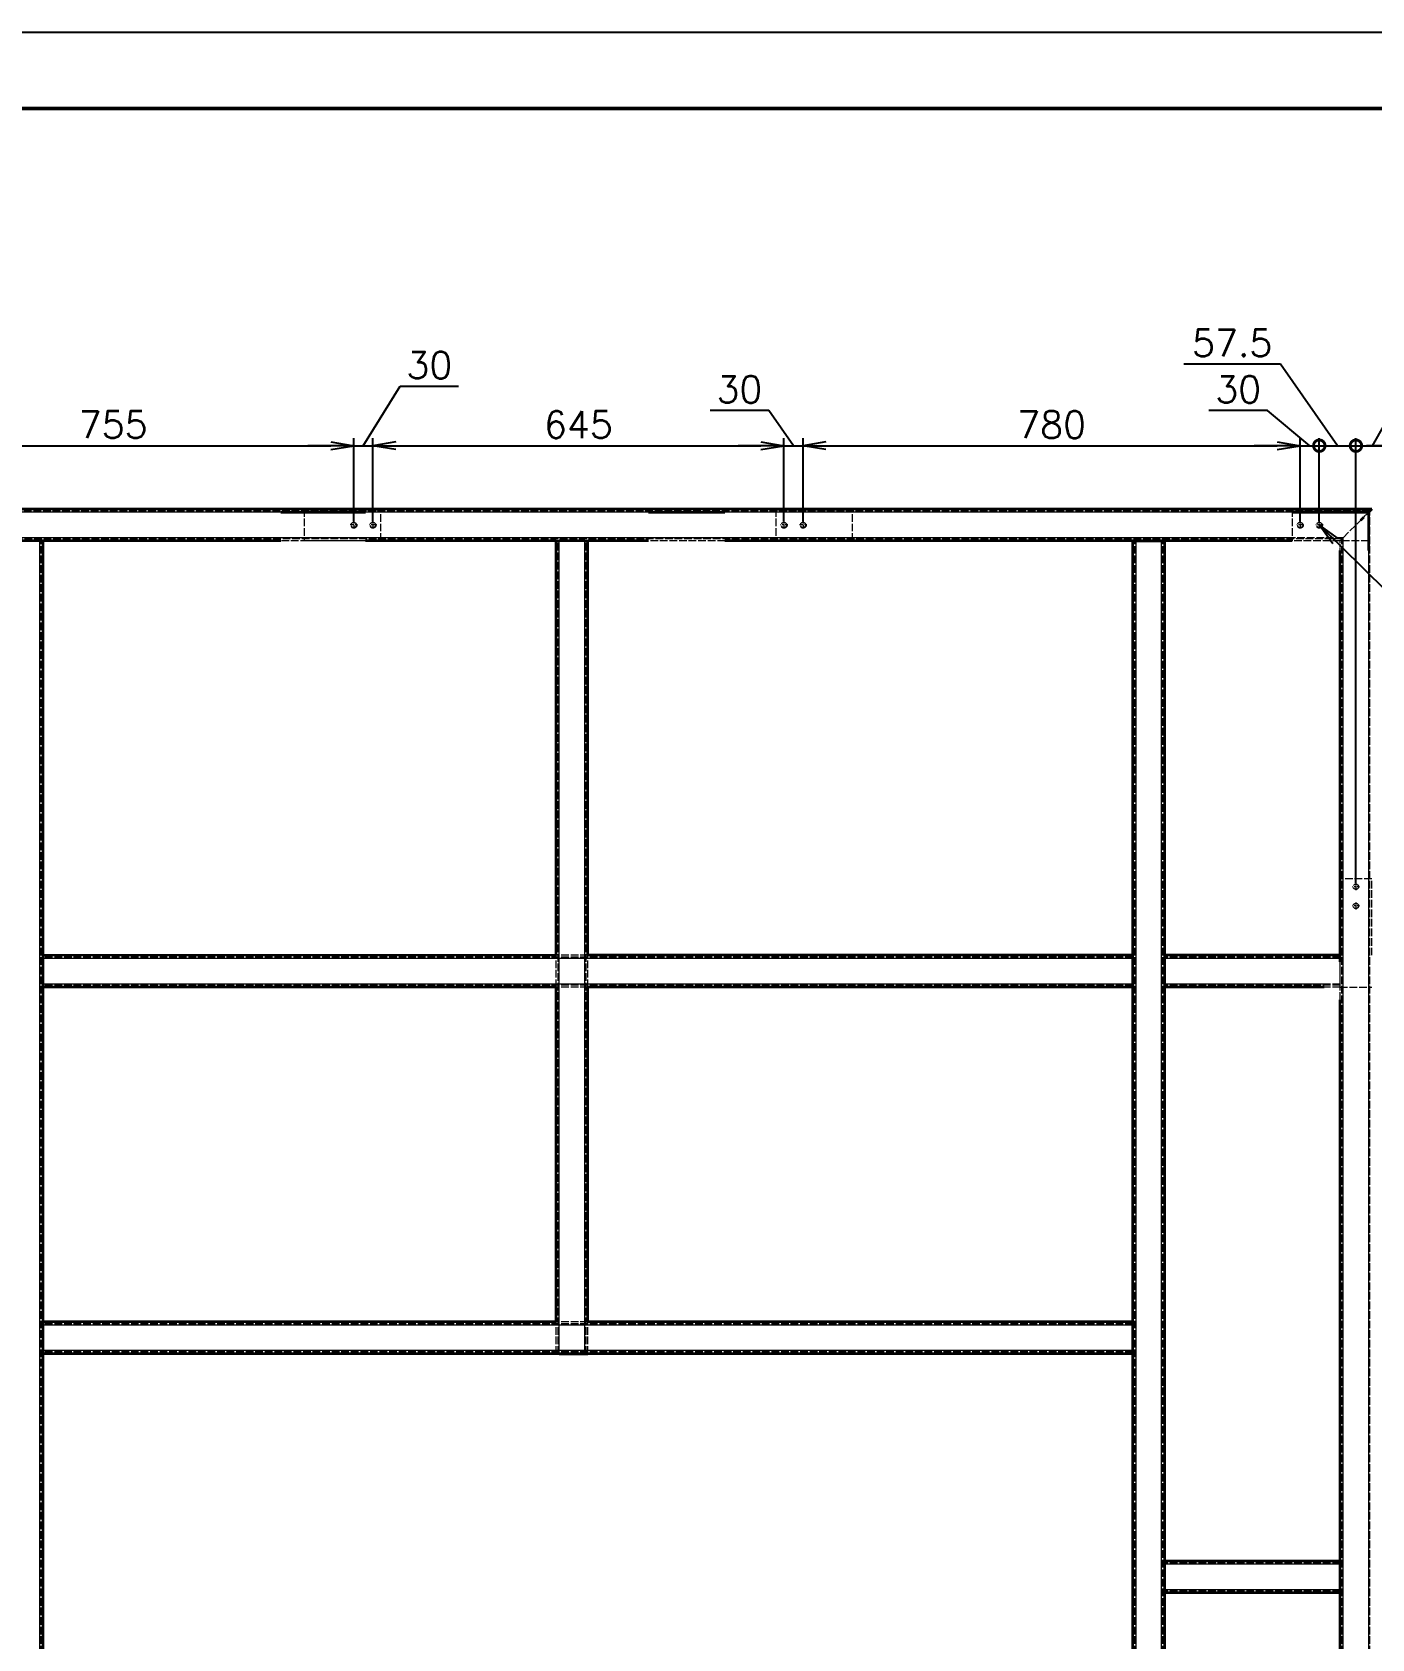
# Model space of a CAD drawing. Header units: millimetres. Extents: x -73083 to 81340, y -6859 to 6812.
# Drawn here: x -22478 to -20376, y -4330 to -1810 of the extents above; entities that cross this region are included whole.
import ezdxf

# ---------------------------------------------------------------- set-up
doc = ezdxf.new("R2010")
doc.units = ezdxf.units.MM
for name, pattern in [('AM_ISO02W050', [7.5, 6, -1.5]), ('AM_ISO08W050', [18, 12, -1.5, 3, -1.5]), ('DASHDOT', [18.5, 12, -3, 0.5, -3]), ('DASHED', [15, 12, -3]), ('DASHSPACE', [30, 12, -18])]:
    doc.linetypes.add(name, pattern=pattern)
doc.layers.add('A3', color=7, linetype='Continuous', plot=False)
for name, color, linetype, lineweight in [('AM_7', 2, 'AM_ISO08W050', 25), ('AM_HID', 1, 'AM_ISO02W050', 25), ('AM_VIS', 7, 'Continuous', 50)]:
    doc.layers.add(name, color=color, linetype=linetype, lineweight=lineweight)
doc.layers.add('word_dim', color=253, linetype='Continuous')
doc.styles.get("Standard").update_dxf_attribs({"font": 'romans.shx', "bigfont": 'bigfont.shx'})
doc.dimstyles.new('STANDARD1-12', dxfattribs={"dimscale": 12, "dimtxt": 3.5, "dimasz": 3, "dimexe": 1, "dimexo": 0, "dimgap": 1, "dimtad": 3, "dimdec": 1, "dimdsep": 46, "dimtxsty": 'Standard', "dimblk1": 'OPEN', "dimblk2": 'OPEN', "dimsah": 1, "dimcen": 0, "dimclrd": 256, "dimclre": 256, "dimclrt": 3, "dimadec": 0, "dimazin": 0, "dimtfac": 1, "dimtdec": 1, "dimtmove": 0, "dimatfit": 3, "dimldrblk": 'OPEN', "dimfxl": 0, "dimtolj": 1, "dimtzin": 0, "dimarcsym": 0})

# ---------------------------------------------------------------- blocks, each defined once
blk = doc.blocks.new('_Open')
at = {"color": 0, "lineweight": -2}
for p, q in [((-1, 0.167), (0, 0)), ((-1, -0.167), (0, 0)), ((0, 0), (-1, 0))]:
    blk.add_line(p, q, dxfattribs=at)
blk = doc.blocks.new('*D991')
at = {"layer": 'DEFPOINTS', "color": 0, "linetype": 'Continuous', "ltscale": 2}
for p in [(-21973.5, -2458.9), (-22728.5, -2577.7), (-21973.5, -2577.7)]:
    blk.add_point(p, dxfattribs=at)
at = {"layer": 'word_dim', "linetype": 'Continuous', "lineweight": -2, "ltscale": 2}
for p, q in [((-22728.5, -2577.7), (-22728.5, -2446.9)), ((-22692.5, -2458.9), (-22009.5, -2458.9)), ((-21973.5, -2577.7), (-21973.5, -2446.9))]:
    blk.add_line(p, q, dxfattribs=at)
at = {"layer": 'word_dim', "linetype": 'Continuous', "lineweight": -2, "ltscale": 2, "xscale": 36, "yscale": 36, "zscale": 36, "rotation": 180}
blk.add_blockref('_Open', (-22728.5, -2458.9), dxfattribs=at)
at = {"layer": 'word_dim', "linetype": 'Continuous', "lineweight": -2, "ltscale": 2, "xscale": 36, "yscale": 36, "zscale": 36}
blk.add_blockref('_Open', (-21973.5, -2458.9), dxfattribs=at)
at = {"layer": 'word_dim', "color": 3, "linetype": 'Continuous', "ltscale": 2, "insert": (-22351, -2425.9), "char_height": 42, "attachment_point": 5}
blk.add_mtext('\\A1;755', dxfattribs=at)
blk = doc.blocks.new('*D992')
at = {"layer": 'DEFPOINTS', "color": 0, "linetype": 'Continuous', "ltscale": 2}
for p in [(-21943.5, -2458.9), (-21973.5, -2577.7), (-21943.5, -2577.7)]:
    blk.add_point(p, dxfattribs=at)
at = {"layer": 'word_dim', "linetype": 'Continuous', "lineweight": -2, "ltscale": 2}
for p, q in [((-21958.5, -2458.9), (-21900.9, -2365.6)), ((-21900.9, -2365.6), (-21808.9, -2365.6)), ((-22009.5, -2458.9), (-22045.5, -2458.9)), ((-21973.5, -2577.7), (-21973.5, -2446.9)), ((-21973.5, -2458.9), (-21943.5, -2458.9)), ((-21973.5, -2458.9), (-21943.5, -2458.9)), ((-21943.5, -2577.7), (-21943.5, -2446.9)), ((-21907.5, -2458.9), (-21871.5, -2458.9))]:
    blk.add_line(p, q, dxfattribs=at)
at = {"layer": 'word_dim', "linetype": 'Continuous', "lineweight": -2, "ltscale": 2, "xscale": 36, "yscale": 36, "zscale": 36}
blk.add_blockref('_Open', (-21973.5, -2458.9), dxfattribs=at)
at = {"layer": 'word_dim', "linetype": 'Continuous', "lineweight": -2, "ltscale": 2, "xscale": 36, "yscale": 36, "zscale": 36, "rotation": 180}
blk.add_blockref('_Open', (-21943.5, -2458.9), dxfattribs=at)
at = {"layer": 'word_dim', "color": 3, "linetype": 'Continuous', "ltscale": 2, "insert": (-21854.9, -2332.6), "char_height": 42, "attachment_point": 5}
blk.add_mtext('\\A1;30', dxfattribs=at)
blk = doc.blocks.new('*D993')
at = {"layer": 'DEFPOINTS', "color": 0, "linetype": 'Continuous', "ltscale": 2}
for p in [(-21298.5, -2458.9), (-21943.5, -2577.7), (-21298.5, -2577.7)]:
    blk.add_point(p, dxfattribs=at)
at = {"layer": 'word_dim', "linetype": 'Continuous', "lineweight": -2, "ltscale": 2}
for p, q in [((-21943.5, -2577.7), (-21943.5, -2446.9)), ((-21907.5, -2458.9), (-21334.5, -2458.9)), ((-21298.5, -2577.7), (-21298.5, -2446.9))]:
    blk.add_line(p, q, dxfattribs=at)
at = {"layer": 'word_dim', "linetype": 'Continuous', "lineweight": -2, "ltscale": 2, "xscale": 36, "yscale": 36, "zscale": 36, "rotation": 180}
blk.add_blockref('_Open', (-21943.5, -2458.9), dxfattribs=at)
at = {"layer": 'word_dim', "linetype": 'Continuous', "lineweight": -2, "ltscale": 2, "xscale": 36, "yscale": 36, "zscale": 36}
blk.add_blockref('_Open', (-21298.5, -2458.9), dxfattribs=at)
at = {"layer": 'word_dim', "color": 3, "linetype": 'Continuous', "ltscale": 2, "insert": (-21621, -2425.9), "char_height": 42, "attachment_point": 5}
blk.add_mtext('\\A1;645', dxfattribs=at)
blk = doc.blocks.new('*D994')
at = {"layer": 'DEFPOINTS', "color": 0, "linetype": 'Continuous', "ltscale": 2}
for p in [(-21268.5, -2458.9), (-21298.5, -2577.7), (-21268.5, -2577.7)]:
    blk.add_point(p, dxfattribs=at)
at = {"layer": 'word_dim', "linetype": 'Continuous', "lineweight": -2, "ltscale": 2}
for p, q in [((-21322.4, -2403.6), (-21414.4, -2403.6)), ((-21283.5, -2458.9), (-21322.4, -2403.6)), ((-21334.5, -2458.9), (-21370.5, -2458.9)), ((-21298.5, -2577.7), (-21298.5, -2446.9)), ((-21298.5, -2458.9), (-21268.5, -2458.9)), ((-21298.5, -2458.9), (-21268.5, -2458.9)), ((-21268.5, -2577.7), (-21268.5, -2446.9)), ((-21232.5, -2458.9), (-21196.5, -2458.9))]:
    blk.add_line(p, q, dxfattribs=at)
at = {"layer": 'word_dim', "linetype": 'Continuous', "lineweight": -2, "ltscale": 2, "xscale": 36, "yscale": 36, "zscale": 36}
blk.add_blockref('_Open', (-21298.5, -2458.9), dxfattribs=at)
at = {"layer": 'word_dim', "linetype": 'Continuous', "lineweight": -2, "ltscale": 2, "xscale": 36, "yscale": 36, "zscale": 36, "rotation": 180}
blk.add_blockref('_Open', (-21268.5, -2458.9), dxfattribs=at)
at = {"layer": 'word_dim', "color": 3, "linetype": 'Continuous', "ltscale": 2, "insert": (-21368.4, -2370.6), "char_height": 42, "attachment_point": 5}
blk.add_mtext('\\A1;30', dxfattribs=at)
blk = doc.blocks.new('*D995')
at = {"layer": 'DEFPOINTS', "color": 0, "linetype": 'Continuous', "ltscale": 2}
for p in [(-20488.5, -2458.9), (-21268.5, -2577.7), (-20488.5, -2577.7)]:
    blk.add_point(p, dxfattribs=at)
at = {"layer": 'word_dim', "linetype": 'Continuous', "lineweight": -2, "ltscale": 2}
for p, q in [((-21268.5, -2577.7), (-21268.5, -2446.9)), ((-21232.5, -2458.9), (-20524.5, -2458.9)), ((-20488.5, -2577.7), (-20488.5, -2446.9))]:
    blk.add_line(p, q, dxfattribs=at)
at = {"layer": 'word_dim', "linetype": 'Continuous', "lineweight": -2, "ltscale": 2, "xscale": 36, "yscale": 36, "zscale": 36, "rotation": 180}
blk.add_blockref('_Open', (-21268.5, -2458.9), dxfattribs=at)
at = {"layer": 'word_dim', "linetype": 'Continuous', "lineweight": -2, "ltscale": 2, "xscale": 36, "yscale": 36, "zscale": 36}
blk.add_blockref('_Open', (-20488.5, -2458.9), dxfattribs=at)
at = {"layer": 'word_dim', "color": 3, "linetype": 'Continuous', "ltscale": 2, "insert": (-20878.5, -2425.9), "char_height": 42, "attachment_point": 5}
blk.add_mtext('\\A1;780', dxfattribs=at)
blk = doc.blocks.new('_DotSmall')
at = {"color": 0, "linetype": 'ByBlock', "const_width": 0.5}
blk.add_lwpolyline([(-0.0625, 0, 1), (0.0625, 0, 1)], format="xyb", close=True, dxfattribs=at)
blk = doc.blocks.new('*D996')
at = {"layer": 'DEFPOINTS', "color": 0, "linetype": 'Continuous', "ltscale": 2}
for p in [(-20458.5, -2458.9), (-20488.5, -2577.7), (-20458.5, -2577.7)]:
    blk.add_point(p, dxfattribs=at)
at = {"layer": 'word_dim', "linetype": 'Continuous', "lineweight": -2, "ltscale": 2}
for p, q in [((-20539.7, -2403.6), (-20631.7, -2403.6)), ((-20473.5, -2458.9), (-20539.7, -2403.6)), ((-20524.5, -2458.9), (-20560.5, -2458.9)), ((-20488.5, -2577.7), (-20488.5, -2446.9)), ((-20488.5, -2458.9), (-20458.5, -2458.9)), ((-20488.5, -2458.9), (-20458.5, -2458.9)), ((-20458.5, -2577.7), (-20458.5, -2446.9)), ((-20458.5, -2458.9), (-20422.5, -2458.9))]:
    blk.add_line(p, q, dxfattribs=at)
at = {"layer": 'word_dim', "linetype": 'Continuous', "lineweight": -2, "ltscale": 2, "xscale": 36, "yscale": 36, "zscale": 36}
blk.add_blockref('_Open', (-20488.5, -2458.9), dxfattribs=at)
at = {"layer": 'word_dim', "linetype": 'Continuous', "lineweight": -2, "ltscale": 2, "xscale": 36, "yscale": 36, "zscale": 36, "rotation": 180}
blk.add_blockref('_DotSmall', (-20458.5, -2458.9), dxfattribs=at)
at = {"layer": 'word_dim', "color": 3, "linetype": 'Continuous', "ltscale": 2, "insert": (-20585.7, -2370.6), "char_height": 42, "attachment_point": 5}
blk.add_mtext('\\A1;30', dxfattribs=at)
blk = doc.blocks.new('*D997')
at = {"layer": 'DEFPOINTS', "color": 0, "linetype": 'Continuous', "ltscale": 2}
for p in [(-20401, -2458.9), (-20458.5, -2577.7), (-20401, -3145.2)]:
    blk.add_point(p, dxfattribs=at)
at = {"layer": 'word_dim', "linetype": 'Continuous', "lineweight": -2, "ltscale": 2}
for p, q in [((-20519.2, -2330.8), (-20671.2, -2330.8)), ((-20429.8, -2458.9), (-20519.2, -2330.8)), ((-20458.5, -2577.7), (-20458.5, -2446.9)), ((-20458.5, -2458.9), (-20401, -2458.9)), ((-20401, -3145.2), (-20401, -2446.9))]:
    blk.add_line(p, q, dxfattribs=at)
at = {"layer": 'word_dim', "linetype": 'Continuous', "lineweight": -2, "ltscale": 2, "xscale": 36, "yscale": 36, "zscale": 36, "rotation": 180}
blk.add_blockref('_DotSmall', (-20458.5, -2458.9), dxfattribs=at)
at = {"layer": 'word_dim', "linetype": 'Continuous', "lineweight": -2, "ltscale": 2, "xscale": 36, "yscale": 36, "zscale": 36}
blk.add_blockref('_DotSmall', (-20401, -2458.9), dxfattribs=at)
at = {"layer": 'word_dim', "color": 3, "linetype": 'Continuous', "ltscale": 2, "insert": (-20595.2, -2297.8), "char_height": 42, "attachment_point": 5}
blk.add_mtext('\\A1;57.5', dxfattribs=at)
blk = doc.blocks.new('*D998')
at = {"layer": 'DEFPOINTS', "color": 0, "linetype": 'Continuous', "ltscale": 2}
for p in [(-20348.5, -2458.9), (-20401, -3145.2), (-20348.5, -3277.7)]:
    blk.add_point(p, dxfattribs=at)
at = {"layer": 'word_dim', "linetype": 'Continuous', "lineweight": -2, "ltscale": 2}
for p, q in [((-20374.8, -2458.9), (-20307.8, -2340.2)), ((-20307.8, -2340.2), (-20155.8, -2340.2)), ((-20401, -3145.2), (-20401, -2446.9)), ((-20401, -2458.9), (-20348.5, -2458.9)), ((-20348.5, -3277.7), (-20348.5, -2446.9))]:
    blk.add_line(p, q, dxfattribs=at)
at = {"layer": 'word_dim', "linetype": 'Continuous', "lineweight": -2, "ltscale": 2, "xscale": 36, "yscale": 36, "zscale": 36, "rotation": 180}
blk.add_blockref('_DotSmall', (-20401, -2458.9), dxfattribs=at)
at = {"layer": 'word_dim', "linetype": 'Continuous', "lineweight": -2, "ltscale": 2, "xscale": 36, "yscale": 36, "zscale": 36}
blk.add_blockref('_DotSmall', (-20348.5, -2458.9), dxfattribs=at)
at = {"layer": 'word_dim', "color": 3, "linetype": 'Continuous', "ltscale": 2, "insert": (-20231.8, -2307.2), "char_height": 42, "attachment_point": 5}
blk.add_mtext('\\A1;52.5', dxfattribs=at)
blk = doc.blocks.new('*D999')
at = {"layer": 'DEFPOINTS', "color": 0, "linetype": 'Continuous', "ltscale": 2}
for p in [(-20318.5, -2458.9), (-20348.5, -3277.7), (-20318.5, -3277.7)]:
    blk.add_point(p, dxfattribs=at)
at = {"layer": 'word_dim', "linetype": 'Continuous', "lineweight": -2, "ltscale": 2}
for p, q in [((-20348.5, -2458.9), (-20384.5, -2458.9)), ((-20348.5, -3277.7), (-20348.5, -2446.9)), ((-20348.5, -2458.9), (-20318.5, -2458.9)), ((-20318.5, -3277.7), (-20318.5, -2446.9)), ((-20282.5, -2458.9), (-20154.5, -2458.9))]:
    blk.add_line(p, q, dxfattribs=at)
at = {"layer": 'word_dim', "linetype": 'Continuous', "lineweight": -2, "ltscale": 2, "xscale": 36, "yscale": 36, "zscale": 36}
blk.add_blockref('_DotSmall', (-20348.5, -2458.9), dxfattribs=at)
at = {"layer": 'word_dim', "linetype": 'Continuous', "lineweight": -2, "ltscale": 2, "xscale": 36, "yscale": 36, "zscale": 36, "rotation": 180}
blk.add_blockref('_Open', (-20318.5, -2458.9), dxfattribs=at)
at = {"layer": 'word_dim', "color": 3, "linetype": 'Continuous', "ltscale": 2, "insert": (-20200.5, -2425.9), "char_height": 42, "attachment_point": 5}
blk.add_mtext('\\A1;30', dxfattribs=at)

msp = doc.modelspace()

# ---------------------------------------------------------------- linework, layer by layer
at = {"layer": 'A3', "linetype": 'Continuous'}
msp.add_lwpolyline([(-24632.76409, -1810.23226), (-17504.76409, -1810.23226), (-17504.76409, -6850.23226), (-24632.76409, -6850.23226)], close=True, dxfattribs=at)
at = {"layer": 'AM_7', "linetype": 'DASHDOT', "lineweight": 13, "ltscale": 0.27222}
for p, q in [((-21968.06766, -2583.16691), (-21978.95646, -2583.16691)), ((-21973.512, -2577.72245), (-21973.512, -2588.61124)), ((-21938.06766, -2583.16666), (-21948.95646, -2583.16666)), ((-21943.512, -2577.7222), (-21943.512, -2588.611)), ((-21298.51188, -2577.72343), (-21298.51188, -2588.61222)), ((-20483.06754, -2583.16862), (-20493.95633, -2583.16862)), ((-20488.51188, -2577.72428), (-20488.51188, -2588.61307)), ((-20453.06754, -2583.16849), (-20463.95633, -2583.16849)), ((-20458.51188, -2577.72404), (-20458.51188, -2588.61283)), ((-20401.00431, -3145.21244), (-20401.00431, -3156.10123)), ((-20395.55985, -3150.6569), (-20406.44864, -3150.6569)), ((-20395.55997, -3180.6569), (-20406.44877, -3180.6569)), ((-20401.00431, -3175.21244), (-20401.00431, -3186.10123))]:
    msp.add_line(p, q, dxfattribs=at)
at = {"layer": 'AM_7', "linetype": 'DASHDOT', "lineweight": 13, "ltscale": 0.272221}
for p, q in [((-21293.06742, -2583.16788), (-21303.95627, -2583.16788)), ((-21263.06742, -2583.16764), (-21273.95627, -2583.16764))]:
    msp.add_line(p, q, dxfattribs=at)
at = {"layer": 'AM_7', "linetype": 'DASHDOT', "lineweight": 13, "ltscale": 0.272217}
msp.add_line((-21268.51188, -2577.7233), (-21268.51188, -2588.61198), dxfattribs=at)
at = {"layer": 'AM_HID', "linetype": 'DASHED', "lineweight": 13}
for p, q in [((-20378.97867, -2561.18046), (-22832.97892, -2561.18741)), ((-20380.97892, -2563.18046), (-22830.97916, -2563.18741)), ((-21954.95951, -2563.18485), (-22087.95951, -2563.18522)), ((-22051.01224, -2558.18522), (-22051.01188, -2608.1674)), ((-21931.01188, -2608.16654), (-21931.01224, -2558.18485)), ((-21311.012, -2558.18314), (-21311.01169, -2608.16788)), ((-21191.01169, -2608.16715), (-21191.012, -2558.18278)), ((-20501.01212, -2558.18082), (-20501.01175, -2608.16874)), ((-20381.01175, -2608.16788), (-20381.01212, -2558.18046)), ((-20380.97123, -5178.18046), (-20380.97855, -2563.18046)), ((-20380.97819, -2623.18046), (-20380.97831, -2563.18046)), ((-20378.97098, -5178.18046), (-20378.97831, -2561.18046)), ((-20420.97855, -2603.18058), (-20393.32853, -2575.53031)), ((-20420.97819, -2603.18058), (-20393.32828, -2575.53055)), ((-20420.9788, -2603.18058), (-22790.97904, -2603.18717)), ((-20422.97855, -2605.18058), (-22788.97867, -2605.18717)), ((-22465.97172, -5178.18632), (-22465.97904, -2608.18632)), ((-22463.97147, -5178.18632), (-22463.97867, -2608.18632)), ((-21954.95939, -2603.18485), (-22087.95939, -2603.18522)), ((-21954.95939, -2608.18485), (-22087.95939, -2608.18522)), ((-21931.01188, -2608.16654), (-22051.01188, -2608.1674)), ((-21605.98221, -2608.18387), (-21655.98221, -2608.184)), ((-21652.97184, -3883.17802), (-21652.98221, -2608.17728)), ((-21650.97208, -3883.17802), (-21650.98246, -2608.17728)), ((-21610.97208, -3883.17789), (-21610.98246, -2608.17692)), ((-21608.97184, -3883.17777), (-21608.98221, -2608.17692)), ((-21390.97806, -2603.18326), (-21510.97806, -2603.18363)), ((-21390.97806, -2608.18326), (-21510.97806, -2608.18363)), ((-21191.01169, -2608.16715), (-21311.01169, -2608.16788)), ((-20747.95524, -5178.18143), (-20747.96244, -2608.18143)), ((-20745.95585, -5178.18143), (-20745.96305, -2608.18143)), ((-20705.95585, -5178.18143), (-20705.96305, -2608.18131)), ((-20703.95524, -5178.18143), (-20703.96244, -2608.18131)), ((-20381.01175, -2608.16788), (-20501.01175, -2608.16874)), ((-20420.97855, -2603.18058), (-20500.97806, -2603.18082)), ((-20425.97855, -2608.18058), (-20500.97806, -2608.18082)), ((-20422.97098, -5178.18046), (-20422.97819, -2605.18058)), ((-20420.97123, -5178.18046), (-20420.97843, -2603.18058)), ((-20420.97819, -2623.18058), (-20420.97819, -2603.18058)), ((-20376.00431, -3138.1569), (-20425.97672, -3138.15678)), ((-20376.00455, -3258.1569), (-20376.00431, -3138.1569)), ((-20750.97465, -3263.16886), (-22460.97465, -3263.18046)), ((-20750.9744, -3261.16886), (-22460.9744, -3261.18046)), ((-21605.9769, -3258.17472), (-21655.9769, -3258.17496)), ((-21655.97654, -3308.17496), (-21655.9769, -3258.17496)), ((-21605.97654, -3308.17466), (-21605.9769, -3258.17472)), ((-20425.9766, -3263.1674), (-20700.9766, -3263.16813)), ((-20425.97635, -3261.1674), (-20700.97635, -3261.16813)), ((-20700.96061, -3308.16819), (-20700.96073, -3258.16813)), ((-20426.00455, -3258.1674), (-20426.00455, -3308.15678)), ((-20425.97623, -3328.16361), (-20425.97635, -3258.1674)), ((-20425.97623, -3303.16746), (-20425.97623, -3268.16361)), ((-20420.97611, -3328.16361), (-20420.97623, -3268.16361)), ((-20380.97611, -3328.16349), (-20380.97623, -3268.16349)), ((-20750.9744, -3303.16886), (-22460.9744, -3303.1804)), ((-20750.97416, -3305.16886), (-22460.97416, -3305.1804)), ((-21605.97654, -3308.17466), (-21655.97654, -3308.17496)), ((-20425.97648, -3303.16746), (-20700.97648, -3303.16819)), ((-20425.97623, -3305.16746), (-20700.97623, -3305.16819)), ((-20425.97623, -3303.16746), (-20450.97611, -3303.16752)), ((-20425.97623, -3308.16746), (-20450.97611, -3308.16752)), ((-20426.00455, -3308.15678), (-20375.97648, -3308.1569)), ((-20420.97599, -3388.16361), (-20420.97611, -3348.16361)), ((-20750.97098, -3838.17325), (-22460.97098, -3838.18253)), ((-20750.97074, -3836.17325), (-22460.97074, -3836.18241)), ((-21605.97226, -3833.17777), (-21655.97226, -3833.17814)), ((-21655.97184, -3883.17814), (-21655.97226, -3833.17814)), ((-21605.97184, -3883.17777), (-21605.97226, -3833.17777)), ((-20750.97074, -3878.17325), (-22460.97074, -3878.18253)), ((-20750.97049, -3880.17325), (-22460.97049, -3880.18241)), ((-20700.95792, -4258.16764), (-20700.95804, -4208.16764)), ((-20425.97355, -4258.16569), (-20425.97367, -4208.16569)), ((-20425.95902, -4213.16569), (-20700.95902, -4213.16764)), ((-20425.95841, -4211.16569), (-20700.95841, -4211.16764)), ((-20425.95865, -4253.16569), (-20700.95865, -4253.16764)), ((-20425.95804, -4255.16569), (-20700.95804, -4255.16764))]:
    msp.add_line(p, q, dxfattribs=at)
at = {"layer": 'AM_HID', "linetype": 'DASHED', "lineweight": 13, "ltscale": 0.270458}
msp.add_line((-20388.62833, -2570.83024), (-20380.97867, -2563.18046), dxfattribs=at)
at = {"layer": 'AM_HID', "linetype": 'DASHED', "lineweight": 13, "ltscale": 0.270463}
msp.add_line((-20388.62809, -2570.83036), (-20380.97831, -2563.18046), dxfattribs=at)
at = {"layer": 'AM_HID', "linetype": 'DASHED', "lineweight": 13, "ltscale": 0.176777}
for p, q in [((-20420.97855, -2603.18058), (-20425.97855, -2608.18058)), ((-20425.97819, -2608.18058), (-20420.97819, -2603.18058))]:
    msp.add_line(p, q, dxfattribs=at)
at = {"layer": 'AM_HID', "linetype": 'DASHED', "lineweight": 13, "ltscale": 0.375}
msp.add_line((-20425.97819, -2623.18058), (-20425.97819, -2608.18058), dxfattribs=at)
at = {"layer": 'AM_HID', "linetype": 'DASHED', "lineweight": 13, "ltscale": 0.000390625}
msp.add_line((-20700.96073, -3258.16813), (-20700.97635, -3258.16813), dxfattribs=at)
at = {"layer": 'AM_HID', "linetype": 'DASHED', "lineweight": 13, "ltscale": 0.000698853}
msp.add_line((-20375.9766, -3258.1569), (-20376.00455, -3258.1569), dxfattribs=at)
at = {"layer": 'AM_HID', "linetype": 'DASHED', "lineweight": 13, "ltscale": 0.000387573}
for p, q in [((-20700.96073, -3308.16819), (-20700.97623, -3308.16819)), ((-20425.95804, -4258.16569), (-20425.97355, -4258.16569))]:
    msp.add_line(p, q, dxfattribs=at)
at = {"layer": 'AM_HID', "linetype": 'DASHED', "lineweight": 13, "ltscale": 0.125}
msp.add_line((-20425.97623, -3308.16746), (-20425.97623, -3303.16746), dxfattribs=at)
at = {"layer": 'AM_HID', "linetype": 'DASHED', "lineweight": 13, "ltscale": 0.00038147}
msp.add_line((-20425.95841, -4208.16569), (-20425.97367, -4208.16569), dxfattribs=at)
at = {"layer": 'AM_HID', "linetype": 'DASHED', "lineweight": 13}
for centre in [(-21973.512, -2583.16691), (-21943.512, -2583.16666), (-21298.51188, -2583.16788), (-21268.51188, -2583.16764), (-20488.51188, -2583.16862), (-20458.51188, -2583.16849), (-20401.00431, -3150.6569), (-20401.00431, -3180.6569)]:
    msp.add_circle(centre, 4.188, dxfattribs=at)
at = {"layer": 'AM_VIS', "linetype": 'Continuous'}
msp.add_line((-24332.76409, -1930.23226), (-17624.76409, -1930.23226), dxfattribs=at)
at = {"layer": 'AM_VIS', "lineweight": 35}
for p, q in [((-20375.97867, -2558.18046), (-22835.97892, -2558.18741)), ((-22087.95963, -2563.17264), (-21954.95963, -2563.17216)), ((-22051.01224, -2558.1674), (-21931.01224, -2558.16654)), ((-21510.97819, -2563.18363), (-21390.97819, -2563.18326)), ((-21311.012, -2558.16788), (-21191.012, -2558.16715)), ((-20501.01212, -2558.16874), (-20381.01212, -2558.16788)), ((-20500.97819, -2563.18082), (-20380.97819, -2563.18046)), ((-20380.97806, -2623.18046), (-20380.97819, -2563.18046)), ((-22087.95939, -2608.18522), (-22647.95841, -2608.1868)), ((-22465.97867, -2608.18632), (-22505.97867, -2608.18644)), ((-22460.97147, -5173.18387), (-22460.9788, -2608.18632)), ((-21655.98221, -2608.184), (-21954.95939, -2608.18485)), ((-21655.9769, -3258.17496), (-21655.98221, -2608.17728)), ((-21610.98221, -2608.17692), (-21650.98221, -2608.17728)), ((-21605.9769, -3258.17472), (-21605.98221, -2608.17692)), ((-21510.97806, -2608.18363), (-21605.98221, -2608.18387)), ((-20500.97806, -2608.18082), (-21390.97806, -2608.18326)), ((-20750.95524, -5173.16996), (-20750.96256, -2608.18156)), ((-20745.96244, -2608.18143), (-20705.96244, -2608.18131)), ((-20700.96073, -3258.16813), (-20700.96256, -2608.18131)), ((-20425.97635, -3258.1674), (-20425.97819, -2623.18058)), ((-20426.00431, -3138.15678), (-20426.00455, -3258.1674)), ((-21655.9769, -3258.17496), (-22460.9744, -3258.18046)), ((-22460.97416, -3303.1804), (-22460.9744, -3263.18046)), ((-20750.9744, -3258.16886), (-21605.9769, -3258.17472)), ((-20750.97403, -3303.16886), (-20750.9744, -3263.16886)), ((-20700.97623, -3303.16819), (-20700.97635, -3263.16813)), ((-20425.97635, -3258.1674), (-20700.96073, -3258.16813)), ((-21655.97654, -3308.17496), (-22460.97403, -3308.1804)), ((-21655.97226, -3833.17814), (-21655.97654, -3308.17496)), ((-20750.97403, -3308.16886), (-21605.97654, -3308.17466)), ((-21605.97226, -3833.17777), (-21605.97654, -3308.17466)), ((-20450.97611, -3308.16752), (-20700.96073, -3308.16819)), ((-20700.95804, -4208.16764), (-20700.96061, -3308.16819)), ((-20425.97367, -4208.16569), (-20425.97623, -3328.16361)), ((-21655.97226, -3833.17814), (-22460.97074, -3833.18241)), ((-22460.97049, -3878.18241), (-22460.97074, -3838.18241)), ((-20750.97074, -3833.17325), (-21605.97226, -3833.17777)), ((-20750.97049, -3878.17325), (-20750.97074, -3838.17325)), ((-20750.97049, -3883.17325), (-22460.97049, -3883.18241)), ((-21650.97178, -3883.17802), (-21610.97178, -3883.17789)), ((-20425.97367, -4208.16569), (-20700.95841, -4208.16764)), ((-20700.95804, -4253.16764), (-20700.95829, -4213.16764)), ((-20425.95804, -4253.16569), (-20425.95829, -4213.16569)), ((-20425.97355, -4258.16569), (-20700.95804, -4258.16764)), ((-20700.95524, -5173.16947), (-20700.95792, -4258.16764)), ((-20425.97098, -5173.16727), (-20425.97355, -4258.16569))]:
    msp.add_line(p, q, dxfattribs=at)
at = {"layer": 'AM_VIS', "lineweight": 13}
for p, q in [((-22087.95951, -2563.18522), (-22830.9788, -2563.18741)), ((-20380.97867, -2563.18046), (-21954.95951, -2563.18485)), ((-22087.95939, -2603.18522), (-22647.95841, -2603.1868)), ((-22465.97147, -5178.16996), (-22465.97867, -2608.18632)), ((-21510.97806, -2603.18363), (-21954.95939, -2603.18485)), ((-21650.97178, -3883.17802), (-21650.98221, -2608.17728)), ((-21610.97178, -3883.17789), (-21610.98221, -2608.17692)), ((-20500.97806, -2603.18082), (-21390.97806, -2603.18326)), ((-20745.95524, -5178.16508), (-20745.96244, -2608.18143)), ((-20705.95524, -5178.16483), (-20705.96244, -2608.18131)), ((-20420.97623, -3268.16361), (-20420.97819, -2623.18058)), ((-20380.97623, -3268.16349), (-20380.97819, -2623.18046)), ((-20750.9744, -3263.16886), (-22460.9744, -3263.18046)), ((-20425.97635, -3263.1674), (-20700.97635, -3263.16813)), ((-20750.97403, -3303.16886), (-22460.97416, -3303.1804)), ((-20450.97611, -3303.16752), (-20700.97623, -3303.16819)), ((-20420.97611, -3348.16361), (-20420.97611, -3328.16361)), ((-20380.97086, -5178.16703), (-20380.97611, -3328.16349)), ((-20420.97086, -5178.18046), (-20420.97599, -3388.16361)), ((-20750.97074, -3838.17325), (-22460.97074, -3838.18241)), ((-20750.97049, -3878.17325), (-22460.97049, -3878.18241)), ((-20425.95829, -4213.16569), (-20700.95829, -4213.16764)), ((-20425.95804, -4253.16569), (-20700.95804, -4253.16764))]:
    msp.add_line(p, q, dxfattribs=at)
at = {"layer": 'AM_VIS', "lineweight": 35, "ltscale": 0.000445557}
msp.add_line((-22051.01224, -2558.1674), (-22051.01224, -2558.18522), dxfattribs=at)
at = {"layer": 'AM_VIS', "lineweight": 35, "ltscale": 0.000457764}
msp.add_line((-21931.01224, -2558.18485), (-21931.01224, -2558.16654), dxfattribs=at)
at = {"layer": 'AM_VIS', "lineweight": 35, "ltscale": 0.00038147}
msp.add_line((-21311.012, -2558.16788), (-21311.012, -2558.18314), dxfattribs=at)
at = {"layer": 'AM_VIS', "lineweight": 35, "ltscale": 0.000390625}
msp.add_line((-21191.012, -2558.18278), (-21191.012, -2558.16715), dxfattribs=at)
at = {"layer": 'AM_VIS', "lineweight": 35, "ltscale": 0.000302124}
msp.add_line((-20501.01212, -2558.16874), (-20501.01212, -2558.18082), dxfattribs=at)
at = {"layer": 'AM_VIS', "lineweight": 35, "ltscale": 0.000314331}
msp.add_line((-20381.01212, -2558.18046), (-20381.01212, -2558.16788), dxfattribs=at)
at = {"layer": 'AM_VIS', "lineweight": 35, "ltscale": 0.176777}
for p, q in [((-20375.97867, -2558.18046), (-20380.97867, -2563.18046)), ((-20380.97831, -2563.18046), (-20375.97831, -2558.18046))]:
    msp.add_line(p, q, dxfattribs=at)
at = {"layer": 'AM_VIS', "lineweight": 35, "ltscale": 0.166175}
msp.add_line((-20393.32853, -2575.53031), (-20388.62833, -2570.83024), dxfattribs=at)
at = {"layer": 'AM_VIS', "lineweight": 35, "ltscale": 0.166177}
msp.add_line((-20393.32828, -2575.53055), (-20388.62809, -2570.83036), dxfattribs=at)
at = {"layer": 'AM_VIS', "lineweight": 35, "ltscale": 0.124997}
for p, q in [((-22465.97867, -2608.18632), (-22460.9788, -2608.18632)), ((-20705.96244, -2608.18131), (-20700.96256, -2608.18131))]:
    msp.add_line(p, q, dxfattribs=at)
at = {"layer": 'AM_VIS', "lineweight": 35, "ltscale": 0.125}
for p, q in [((-21655.98221, -2608.17728), (-21650.98221, -2608.17728)), ((-21610.98221, -2608.17692), (-21605.98221, -2608.17692)), ((-22460.9744, -3263.18046), (-22460.9744, -3258.18046)), ((-20750.9744, -3263.16886), (-20750.9744, -3258.16886)), ((-20700.97635, -3263.16813), (-20700.97635, -3258.16813)), ((-20425.97635, -3263.1674), (-20425.97635, -3258.1674)), ((-22460.97403, -3308.1804), (-22460.97416, -3303.1804)), ((-20750.97403, -3308.16886), (-20750.97416, -3303.16886)), ((-20700.97623, -3308.16819), (-20700.97623, -3303.16819)), ((-22460.97074, -3838.18241), (-22460.97074, -3833.18241)), ((-20750.97074, -3838.17325), (-20750.97074, -3833.17325)), ((-22460.97049, -3883.18241), (-22460.97049, -3878.18241)), ((-20750.97049, -3883.17325), (-20750.97049, -3878.17325)), ((-20700.95841, -4213.16764), (-20700.95841, -4208.16764)), ((-20425.95841, -4213.16569), (-20425.95841, -4208.16569)), ((-20700.95804, -4258.16764), (-20700.95817, -4253.16764)), ((-20425.95804, -4258.16569), (-20425.95817, -4253.16569))]:
    msp.add_line(p, q, dxfattribs=at)
at = {"layer": 'AM_VIS', "lineweight": 35, "ltscale": 0.125003}
msp.add_line((-20750.96256, -2608.18156), (-20745.96244, -2608.18143), dxfattribs=at)
at = {"layer": 'AM_VIS', "lineweight": 35, "ltscale": 0.000689697}
msp.add_line((-20425.97672, -3138.15678), (-20426.00431, -3138.15678), dxfattribs=at)
at = {"layer": 'AM_VIS', "lineweight": 35, "ltscale": 0.124905}
msp.add_line((-20425.97623, -3268.16361), (-20425.97635, -3263.1674), dxfattribs=at)
at = {"layer": 'AM_VIS', "lineweight": 35, "ltscale": 0.125002}
msp.add_line((-21650.97178, -3883.17802), (-21655.97184, -3883.17814), dxfattribs=at)
at = {"layer": 'AM_VIS', "lineweight": 35, "ltscale": 0.124998}
msp.add_line((-21610.97178, -3883.17789), (-21605.97184, -3883.17777), dxfattribs=at)
at = {"layer": 'AM_VIS', "linetype": 'DASHSPACE', "lineweight": 13}
for centre in [(-21973.512, -2583.16691), (-21943.512, -2583.16666), (-21298.51188, -2583.16788), (-21268.51188, -2583.16764), (-20488.51188, -2583.16862), (-20458.51188, -2583.16849)]:
    msp.add_circle(centre, 5, dxfattribs=at)

# ---------------------------------------------------------------- dimensions: what is measured, and where the dimension line sits
at = {"layer": 'word_dim', "linetype": 'Continuous', "ltscale": 2}
for base, p1, p2, override, picture, middle in [((-20401.00431, -2458.93791), (-20458.51188, -2577.7222), (-20401.00431, -3145.21244), {"dimblk1": 'DotSmall', "dimblk2": 'DotSmall', "dimtmove": 1}, '*D997', (-20531.15424, -2330.76868)), ((-20348.50455, -2458.93791), (-20401.00431, -3145.21244), (-20348.50455, -3277.71256), {"dimblk1": 'DotSmall', "dimblk2": 'DotSmall', "dimtmove": 1}, '*D998', (-20295.77279, -2340.16079)), ((-21943.512, -2458.93791), (-21973.512, -2577.72245), (-21943.512, -2577.7222), {"dimtmove": 1}, '*D992', (-21888.93429, -2365.59326)), ((-21268.51188, -2458.93791), (-21298.51188, -2577.7222), (-21268.51188, -2577.7222), {"dimtmove": 1}, '*D994', (-21334.38689, -2403.55096)), ((-20458.51188, -2458.93791), (-20488.51188, -2577.7222), (-20458.51188, -2577.7222), {"dimblk1": 'Open', "dimblk2": 'DotSmall', "dimtmove": 1}, '*D996', (-20551.69016, -2403.62021))]:
    dim = msp.add_linear_dim(base=base, p1=p1, p2=p2, dimstyle='STANDARD1-12', override=override, dxfattribs=at)
    dim.commit()
    dim.dimension.update_dxf_attribs({"geometry": picture, "text_midpoint": middle, "dimtype": 160})
for base, p1, p2, picture, middle in [((-21973.512, -2458.93791), (-22728.46537, -2577.72697), (-21973.512, -2577.72245), '*D991', (-22350.98868, -2425.93791)), ((-21298.51188, -2458.93791), (-21943.512, -2577.7222), (-21298.51188, -2577.7222), '*D993', (-21621.01194, -2425.93791)), ((-20488.51188, -2458.93791), (-21268.51188, -2577.7222), (-20488.51188, -2577.7222), '*D995', (-20878.51188, -2425.93791))]:
    dim = msp.add_linear_dim(base=base, p1=p1, p2=p2, dimstyle='STANDARD1-12', dxfattribs=at)
    dim.commit()
    dim.dimension.update_dxf_attribs({"geometry": picture, "text_midpoint": middle})
dim = msp.add_linear_dim(base=(-20318.50455, -2458.93791), p1=(-20348.50455, -3277.71256), p2=(-20318.50455, -3277.71256), dimstyle='STANDARD1-12', override={"dimblk1": 'DotSmall'}, dxfattribs=at)
dim.commit()
dim.dimension.update_dxf_attribs({"geometry": '*D999', "text_midpoint": (-20200.50455, -2425.93791)})

# ---------------------------------------------------------------- leaders
at = {"layer": 'word_dim', "linetype": 'Continuous', "ltscale": 2, "annotation_type": 0, "has_hookline": 1, "hookline_direction": 0, "text_width": 572.4}
msp.add_leader([(-20458.51188, -2583.16843), (-20241.50111, -2797.59283), (-20205.50111, -2797.59283)], dimstyle='STANDARD1-12', dxfattribs=at)

doc.saveas('drawing.dxf')
